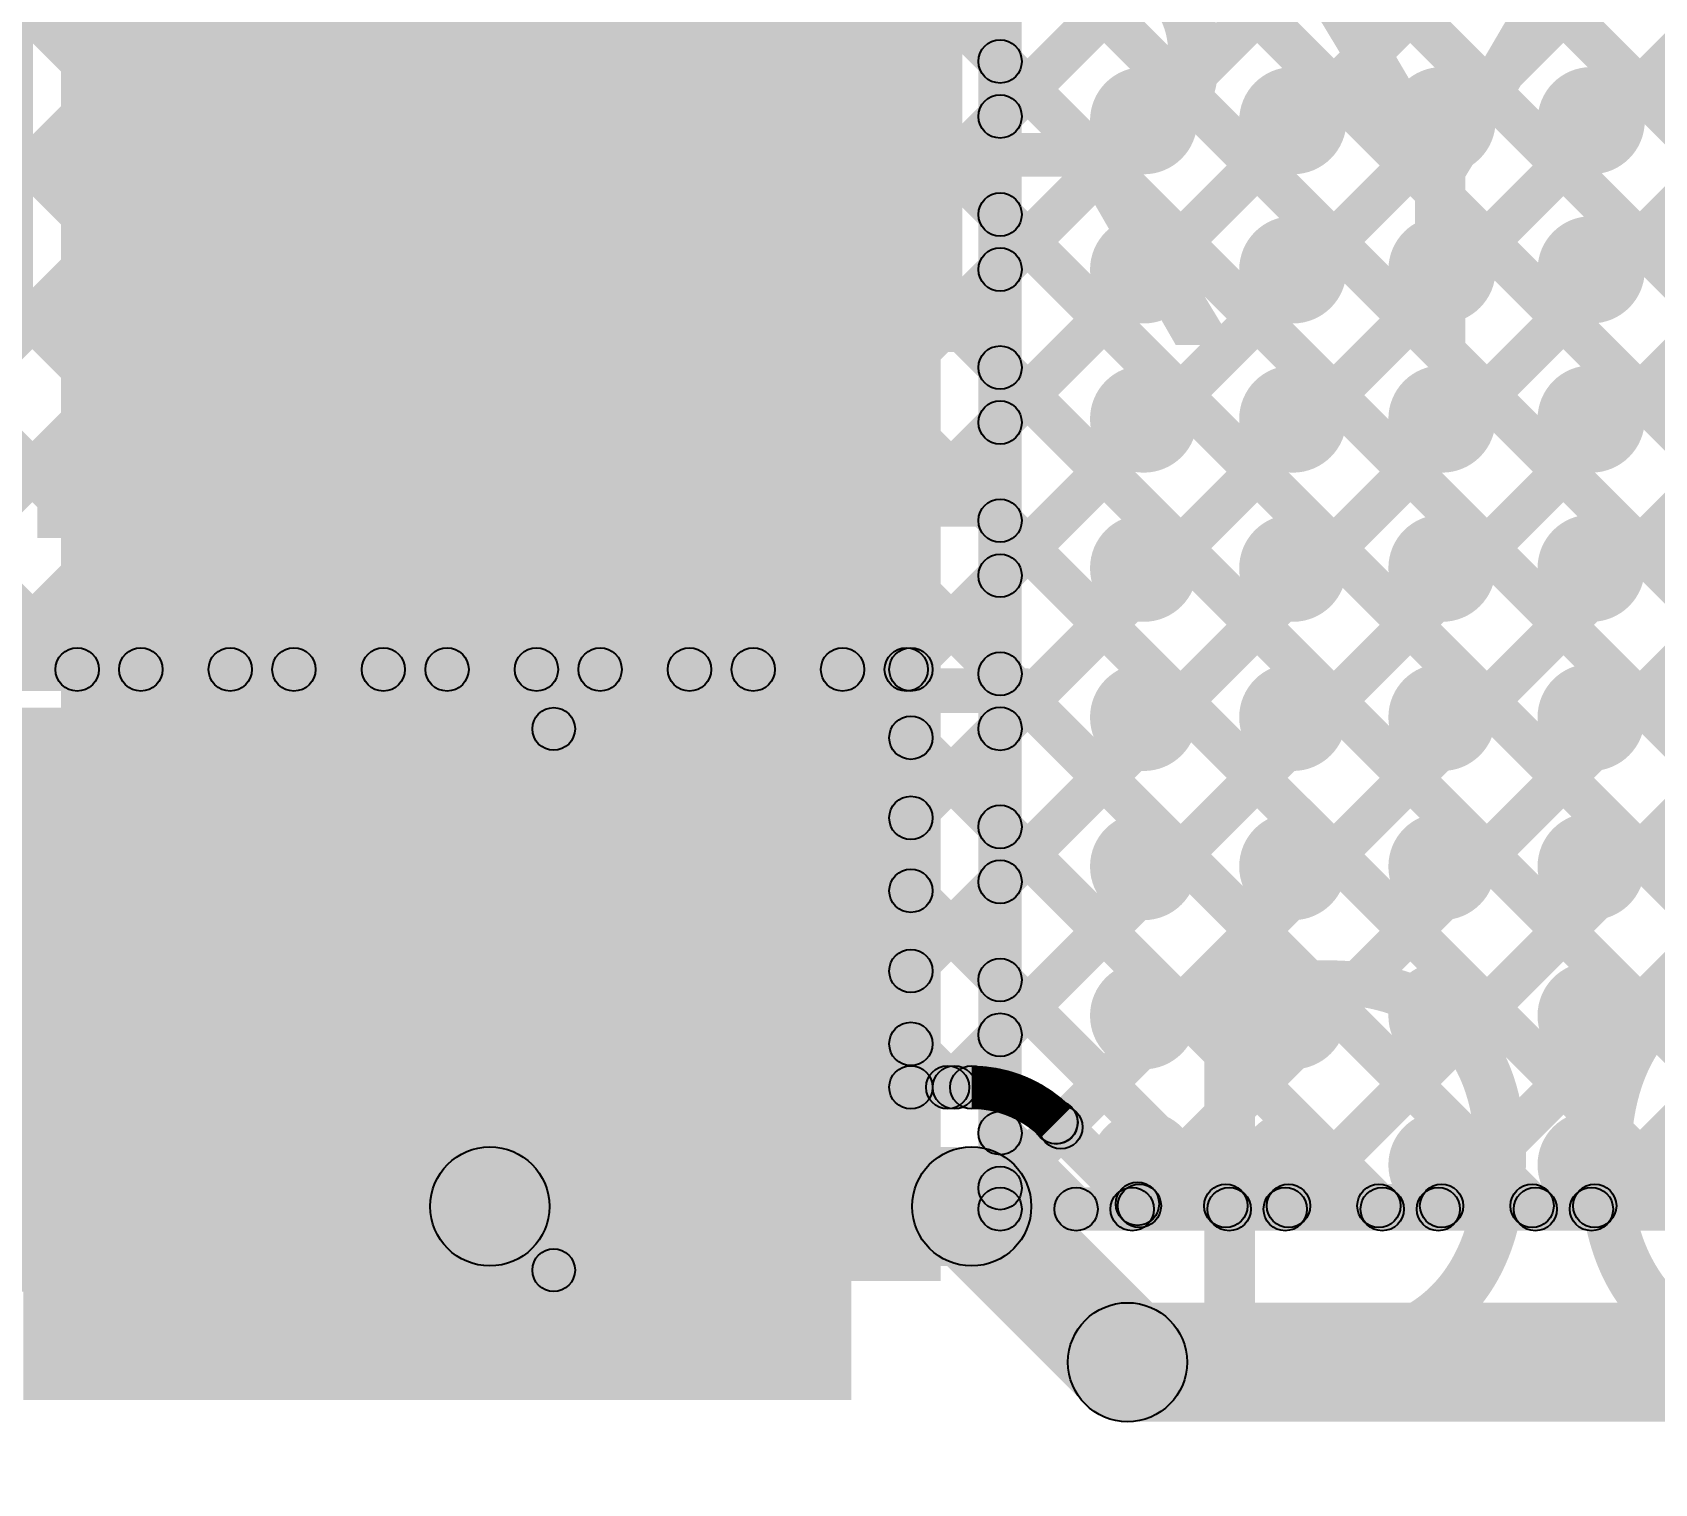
# Model space of a CAD drawing. Header units: millimetres. Extents: x -0.28 to 3.03, y -0.05 to 3.12.
# Drawn here: x 0.5597 to 0.8594, y -0.0004 to 0.2677 of the extents above; entities that cross this region are included whole.
import ezdxf

# ---------------------------------------------------------------- set-up
doc = ezdxf.new("R2010")
doc.units = ezdxf.units.MM
doc.header["$MEASUREMENT"] = 0
for name, color, linetype in [('BottomLayer', 5, 'Continuous'), ('BottomSolder', 6, 'Continuous'), ('PadHoleLayer', 156, 'Continuous'), ('TopLayer', 1, 'Continuous'), ('TopOverlay', 2, 'Continuous'), ('TopSolder', 216, 'Continuous'), ('ViaHoleLayer', 16, 'Continuous')]:
    doc.layers.add(name, color=color, linetype=linetype)

# ---------------------------------------------------------------- blocks, each defined once
blk = doc.blocks.new('HDR1X2_72')
at = {"layer": 'BottomLayer'}
blk.add_hatch(color=5, dxfattribs=at).paths.add_polyline_path([(-0.04921, 0.04921), (0.04921, 0.04921), (0.04921, -0.04921), (-0.04921, -0.04921)])
h = blk.add_hatch(color=5, dxfattribs=at)
edge = h.paths.add_edge_path()
edge.add_arc((0.1, -0.00591), 0.04331, 180, 360)
edge.add_line((0.14331, -0.00591), (0.14331, 0.00591))
edge.add_arc((0.1, 0.00591), 0.04331, 0, 180)
edge.add_line((0.05669, 0.00591), (0.05669, -0.00591))
at = {"layer": 'BottomSolder'}
blk.add_hatch(color=6, dxfattribs=at).paths.add_polyline_path([(-0.05321, 0.05321), (0.05321, 0.05321), (0.05321, -0.05321), (-0.05321, -0.05321)])
h = blk.add_hatch(color=6, dxfattribs=at)
edge = h.paths.add_edge_path()
edge.add_arc((0.1, -0.00591), 0.04731, 180, 360)
edge.add_line((0.14731, -0.00591), (0.14731, 0.00591))
edge.add_arc((0.1, 0.00591), 0.04731, 0, 180)
edge.add_line((0.05269, 0.00591), (0.05269, -0.00591))
at = {"layer": 'PadHoleLayer'}
h = blk.add_hatch(color=156, dxfattribs=at)
edge = h.paths.add_edge_path()
edge.add_arc((0, 0), 0.03937, 0, 360)
h = blk.add_hatch(color=156, dxfattribs=at)
edge = h.paths.add_edge_path()
edge.add_arc((0.1, 0), 0.03937, 0, 360)
at = {"layer": 'TopLayer'}
blk.add_hatch(color=1, dxfattribs=at).paths.add_polyline_path([(-0.04921, 0.04921), (0.04921, 0.04921), (0.04921, -0.04921), (-0.04921, -0.04921)])
h = blk.add_hatch(color=1, dxfattribs=at)
edge = h.paths.add_edge_path()
edge.add_arc((0.1, -0.00591), 0.04331, 180, 360)
edge.add_line((0.14331, -0.00591), (0.14331, 0.00591))
edge.add_arc((0.1, 0.00591), 0.04331, 0, 180)
edge.add_line((0.05669, 0.00591), (0.05669, -0.00591))
at = {"layer": 'TopOverlay'}
h = blk.add_hatch(color=2, dxfattribs=at)
edge = h.paths.add_edge_path()
edge.add_arc((-0.05, 0.05), 0.00394, 0, 360)
h = blk.add_hatch(color=2, dxfattribs=at)
edge = h.paths.add_edge_path()
edge.add_arc((-0.05, 0.05), 0.00394, 0, 360)
for points in [[(0.15, 0.05394), (0.15, 0.04606), (-0.05, 0.04606), (-0.05, 0.05394)], [(-0.05394, 0.05), (-0.04606, 0.05), (-0.04606, -0.05), (-0.05394, -0.05)], [(0.14606, 0.05), (0.15394, 0.05), (0.15394, -0.05), (0.14606, -0.05)], [(0.15, -0.04606), (0.15, -0.05394), (-0.05, -0.05394), (-0.05, -0.04606)]]:
    blk.add_hatch(color=2, dxfattribs=at).paths.add_polyline_path(points)
h = blk.add_hatch(color=2, dxfattribs=at)
edge = h.paths.add_edge_path()
edge.add_arc((0.15, 0.05), 0.00394, 0, 360)
h = blk.add_hatch(color=2, dxfattribs=at)
edge = h.paths.add_edge_path()
edge.add_arc((0.15, 0.05), 0.00394, 0, 360)
h = blk.add_hatch(color=2, dxfattribs=at)
edge = h.paths.add_edge_path()
edge.add_arc((-0.05, -0.05), 0.00394, 0, 360)
h = blk.add_hatch(color=2, dxfattribs=at)
edge = h.paths.add_edge_path()
edge.add_arc((-0.05, -0.05), 0.00394, 0, 360)
h = blk.add_hatch(color=2, dxfattribs=at)
edge = h.paths.add_edge_path()
edge.add_arc((0.15, -0.05), 0.00394, 0, 360)
h = blk.add_hatch(color=2, dxfattribs=at)
edge = h.paths.add_edge_path()
edge.add_arc((0.15, -0.05), 0.00394, 0, 360)
at = {"layer": 'TopSolder'}
blk.add_hatch(color=216, dxfattribs=at).paths.add_polyline_path([(-0.05321, 0.05321), (0.05321, 0.05321), (0.05321, -0.05321), (-0.05321, -0.05321)])
h = blk.add_hatch(color=216, dxfattribs=at)
edge = h.paths.add_edge_path()
edge.add_arc((0.1, -0.00591), 0.04731, 180, 360)
edge.add_line((0.14731, -0.00591), (0.14731, 0.00591))
edge.add_arc((0.1, 0.00591), 0.04731, 0, 180)
edge.add_line((0.05269, 0.00591), (0.05269, -0.00591))
at = {"layer": 'TopOverlay'}
for centre in [(-0.05, 0.05), (-0.05, 0.05), (0.15, 0.05), (0.15, 0.05), (-0.05, -0.05), (-0.05, -0.05), (0.15, -0.05), (0.15, -0.05)]:
    blk.add_circle(centre, 0.00394, dxfattribs=at)

msp = doc.modelspace()

# ---------------------------------------------------------------- hatches: boundary and pattern name
at = {"layer": 'BottomLayer'}
for points in [[(0.22848, 0.56867), (0.23414, 0.57433), (0.65564, 0.15283), (0.64998, 0.14717)], [(0.25677, 0.56867), (0.26242, 0.57433), (0.68392, 0.15283), (0.67827, 0.14717)], [(0.28505, 0.56867), (0.29071, 0.57433), (0.71221, 0.15283), (0.70655, 0.14717)], [(0.31334, 0.56867), (0.31899, 0.57433), (0.83959, 0.05373), (0.83393, 0.04808)], [(0.34204, 0.04808), (0.33638, 0.05373), (0.85698, 0.57433), (0.86264, 0.56867)], [(0.34162, 0.56867), (0.34728, 0.57433), (0.86787, 0.05373), (0.86221, 0.04808)], [(0.37033, 0.04808), (0.36467, 0.05373), (0.88526, 0.57433), (0.89092, 0.56867)], [(0.3699, 0.56867), (0.37556, 0.57433), (0.89616, 0.05373), (0.8905, 0.04808)], [(0.39861, 0.04808), (0.39295, 0.05373), (0.91355, 0.57433), (0.91921, 0.56867)], [(0.39819, 0.56867), (0.40385, 0.57433), (0.92444, 0.05373), (0.91878, 0.04808)], [(0.42647, 0.56867), (0.43213, 0.57433), (0.95272, 0.05373), (0.94707, 0.04808)], [(0.45476, 0.56867), (0.46041, 0.57433), (0.98101, 0.05373), (0.97535, 0.04808)], [(0.48304, 0.56867), (0.4887, 0.57433), (1.00929, 0.05373), (1.00364, 0.04808)], [(0.51133, 0.56867), (0.51698, 0.57433), (1.03758, 0.05373), (1.03192, 0.04808)], [(0.53961, 0.56867), (0.54527, 0.57433), (1.06586, 0.05373), (1.0602, 0.04808)], [(0.20905, 0.55982), (0.21471, 0.56547), (0.62736, 0.15283), (0.6217, 0.14717)], [(0.19491, 0.54568), (0.20057, 0.55133), (0.59907, 0.15283), (0.59341, 0.14717)], [(0.18167, 0.53063), (0.18733, 0.53629), (0.57079, 0.15283), (0.56513, 0.14717)], [(0.42689, 0.04808), (0.42124, 0.05373), (0.87568, 0.50817), (0.88133, 0.50251)], [(0.55427, 0.14717), (0.54862, 0.15283), (0.87568, 0.47989), (0.88133, 0.47423)], [(0.72483, 0.09145), (0.71917, 0.09711), (1.08289, 0.46083), (1.08855, 0.45517)], [(0.73162, 0.06996), (0.72596, 0.07562), (1.11118, 0.46083), (1.11683, 0.45517)], [(0.75254, 0.06259), (0.74688, 0.06825), (1.13946, 0.46083), (1.14512, 0.45517)], [(0.76668, 0.04845), (0.76102, 0.05411), (1.16774, 0.46083), (1.1734, 0.45517)], [(0.79459, 0.04808), (0.78893, 0.05373), (1.19603, 0.46083), (1.20169, 0.45517)], [(0.82287, 0.04808), (0.81722, 0.05373), (1.22431, 0.46083), (1.22997, 0.45517)], [(0.85116, 0.04808), (0.8455, 0.05373), (1.2526, 0.46083), (1.25825, 0.45517)], [(0.58256, 0.14717), (0.5769, 0.15283), (0.87568, 0.4516), (0.88133, 0.44595)], [(0.6957, 0.14717), (0.69004, 0.15283), (0.98567, 0.44846), (0.99132, 0.4428)], [(0.72398, 0.14717), (0.71832, 0.15283), (1.00202, 0.43652), (1.00767, 0.43087)], [(0.72483, 0.11974), (0.71917, 0.12539), (1.02835, 0.43457), (1.034, 0.42891)], [(0.61084, 0.14717), (0.60519, 0.15283), (0.88569, 0.43333), (0.89135, 0.42768)], [(0.63913, 0.14717), (0.63347, 0.15283), (0.91397, 0.43333), (0.91963, 0.42768)], [(0.66741, 0.14717), (0.66175, 0.15283), (0.94226, 0.43333), (0.94792, 0.42768)], [(0.547, 0.146), (0.547, 0.154), (0.722, 0.154), (0.722, 0.146)], [(0.726, 0.07279), (0.718, 0.07279), (0.718, 0.15), (0.726, 0.15)], [(0.558, 0.015), (0.711, 0.015), (0.711, 0.139), (0.558, 0.139)], [(0.71917, 0.13455), (0.72483, 0.14021), (0.8113, 0.05373), (0.80565, 0.04808)], [(0.71917, 0.10627), (0.72483, 0.11192), (0.78302, 0.05373), (0.77736, 0.04808)], [(0.71917, 0.07798), (0.72483, 0.08364), (0.73285, 0.07562), (0.7272, 0.06996)], [(0.722, 0.06879), (0.722, 0.07679), (0.73323, 0.07679), (0.73323, 0.06879)], [(0.746, 0.06348), (0.75165, 0.06913), (0.76705, 0.05373), (0.7614, 0.04808)], [(0.64421, 0.03979), (0.64421, 0.06179), (0.73323, 0.06179), (0.73323, 0.03979)], [(0.72545, 0.04301), (0.74101, 0.05857), (0.76979, 0.02978), (0.75424, 0.01422)], [(0.76422, 0.0469), (0.76422, 0.0549), (2.51043, 0.0549), (2.51043, 0.0469)], [(0.76202, 0.011), (0.76202, 0.033), (2.51264, 0.033), (2.51264, 0.011)]]:
    msp.add_hatch(color=5, dxfattribs=at).paths.add_polyline_path(points)
h = msp.add_hatch(color=5, dxfattribs=at)
edge = h.paths.add_edge_path()
edge.add_arc((0.765, 0.25138), 0.00886, 0, 360)
h = msp.add_hatch(color=5, dxfattribs=at)
edge = h.paths.add_edge_path()
edge.add_arc((0.79256, 0.25138), 0.00886, 0, 360)
h = msp.add_hatch(color=5, dxfattribs=at)
edge = h.paths.add_edge_path()
edge.add_arc((0.82012, 0.25138), 0.00886, 0, 360)
h = msp.add_hatch(color=5, dxfattribs=at)
edge = h.paths.add_edge_path()
edge.add_arc((0.84768, 0.25138), 0.00886, 0, 360)
h = msp.add_hatch(color=5, dxfattribs=at)
edge = h.paths.add_edge_path()
edge.add_arc((0.765, 0.22382), 0.00886, 0, 360)
h = msp.add_hatch(color=5, dxfattribs=at)
edge = h.paths.add_edge_path()
edge.add_arc((0.79256, 0.22382), 0.00886, 0, 360)
h = msp.add_hatch(color=5, dxfattribs=at)
edge = h.paths.add_edge_path()
edge.add_arc((0.82012, 0.22382), 0.00886, 0, 360)
h = msp.add_hatch(color=5, dxfattribs=at)
edge = h.paths.add_edge_path()
edge.add_arc((0.84768, 0.22382), 0.00886, 0, 360)
h = msp.add_hatch(color=5, dxfattribs=at)
edge = h.paths.add_edge_path()
edge.add_arc((0.765, 0.19626), 0.00886, 0, 360)
h = msp.add_hatch(color=5, dxfattribs=at)
edge = h.paths.add_edge_path()
edge.add_arc((0.79256, 0.19626), 0.00886, 0, 360)
h = msp.add_hatch(color=5, dxfattribs=at)
edge = h.paths.add_edge_path()
edge.add_arc((0.82012, 0.19626), 0.00886, 0, 360)
h = msp.add_hatch(color=5, dxfattribs=at)
edge = h.paths.add_edge_path()
edge.add_arc((0.84768, 0.19626), 0.00886, 0, 360)
h = msp.add_hatch(color=5, dxfattribs=at)
edge = h.paths.add_edge_path()
edge.add_arc((0.765, 0.1687), 0.00886, 0, 360)
h = msp.add_hatch(color=5, dxfattribs=at)
edge = h.paths.add_edge_path()
edge.add_arc((0.79256, 0.1687), 0.00886, 0, 360)
h = msp.add_hatch(color=5, dxfattribs=at)
edge = h.paths.add_edge_path()
edge.add_arc((0.82012, 0.1687), 0.00886, 0, 360)
h = msp.add_hatch(color=5, dxfattribs=at)
edge = h.paths.add_edge_path()
edge.add_arc((0.84768, 0.1687), 0.00886, 0, 360)
h = msp.add_hatch(color=5, dxfattribs=at)
edge = h.paths.add_edge_path()
edge.add_arc((0.56796, 0.15), 0.004, 0, 360)
h = msp.add_hatch(color=5, dxfattribs=at)
edge = h.paths.add_edge_path()
edge.add_arc((0.57973, 0.15), 0.004, 0, 360)
h = msp.add_hatch(color=5, dxfattribs=at)
edge = h.paths.add_edge_path()
edge.add_arc((0.59624, 0.15), 0.004, 0, 360)
h = msp.add_hatch(color=5, dxfattribs=at)
edge = h.paths.add_edge_path()
edge.add_arc((0.60801, 0.15), 0.004, 0, 360)
h = msp.add_hatch(color=5, dxfattribs=at)
edge = h.paths.add_edge_path()
edge.add_arc((0.62453, 0.15), 0.004, 0, 360)
h = msp.add_hatch(color=5, dxfattribs=at)
edge = h.paths.add_edge_path()
edge.add_arc((0.6363, 0.15), 0.004, 0, 360)
h = msp.add_hatch(color=5, dxfattribs=at)
edge = h.paths.add_edge_path()
edge.add_arc((0.65281, 0.15), 0.004, 0, 360)
h = msp.add_hatch(color=5, dxfattribs=at)
edge = h.paths.add_edge_path()
edge.add_arc((0.66458, 0.15), 0.004, 0, 360)
h = msp.add_hatch(color=5, dxfattribs=at)
edge = h.paths.add_edge_path()
edge.add_arc((0.6811, 0.15), 0.004, 0, 360)
h = msp.add_hatch(color=5, dxfattribs=at)
edge = h.paths.add_edge_path()
edge.add_arc((0.69287, 0.15), 0.004, 0, 360)
h = msp.add_hatch(color=5, dxfattribs=at)
edge = h.paths.add_edge_path()
edge.add_arc((0.70938, 0.15), 0.004, 0, 360)
h = msp.add_hatch(color=5, dxfattribs=at)
edge = h.paths.add_edge_path()
edge.add_arc((0.72115, 0.15), 0.004, 0, 360)
h = msp.add_hatch(color=5, dxfattribs=at)
edge = h.paths.add_edge_path()
edge.add_arc((0.722, 0.15), 0.004, 0, 360)
h = msp.add_hatch(color=5, dxfattribs=at)
edge = h.paths.add_edge_path()
edge.add_arc((0.722, 0.15), 0.004, 0, 360)
h = msp.add_hatch(color=5, dxfattribs=at)
edge = h.paths.add_edge_path()
edge.add_arc((0.765, 0.14114), 0.00886, 0, 360)
h = msp.add_hatch(color=5, dxfattribs=at)
edge = h.paths.add_edge_path()
edge.add_arc((0.79256, 0.14114), 0.00886, 0, 360)
h = msp.add_hatch(color=5, dxfattribs=at)
edge = h.paths.add_edge_path()
edge.add_arc((0.82012, 0.14114), 0.00886, 0, 360)
h = msp.add_hatch(color=5, dxfattribs=at)
edge = h.paths.add_edge_path()
edge.add_arc((0.84768, 0.14114), 0.00886, 0, 360)
h = msp.add_hatch(color=5, dxfattribs=at)
edge = h.paths.add_edge_path()
edge.add_arc((0.722, 0.13738), 0.004, 0, 360)
h = msp.add_hatch(color=5, dxfattribs=at)
edge = h.paths.add_edge_path()
edge.add_arc((0.722, 0.12256), 0.004, 0, 360)
h = msp.add_hatch(color=5, dxfattribs=at)
edge = h.paths.add_edge_path()
edge.add_arc((0.765, 0.11358), 0.00886, 0, 360)
h = msp.add_hatch(color=5, dxfattribs=at)
edge = h.paths.add_edge_path()
edge.add_arc((0.79256, 0.11358), 0.00886, 0, 360)
h = msp.add_hatch(color=5, dxfattribs=at)
edge = h.paths.add_edge_path()
edge.add_arc((0.82012, 0.11358), 0.00886, 0, 360)
h = msp.add_hatch(color=5, dxfattribs=at)
edge = h.paths.add_edge_path()
edge.add_arc((0.84768, 0.11358), 0.00886, 0, 360)
h = msp.add_hatch(color=5, dxfattribs=at)
edge = h.paths.add_edge_path()
edge.add_arc((0.722, 0.1091), 0.004, 0, 360)
h = msp.add_hatch(color=5, dxfattribs=at)
edge = h.paths.add_edge_path()
edge.add_arc((0.722, 0.09428), 0.004, 0, 360)
h = msp.add_hatch(color=5, dxfattribs=at)
edge = h.paths.add_edge_path()
edge.add_arc((0.765, 0.08602), 0.00886, 0, 360)
h = msp.add_hatch(color=5, dxfattribs=at)
edge = h.paths.add_edge_path()
edge.add_arc((0.79256, 0.08602), 0.00886, 0, 360)
h = msp.add_hatch(color=5, dxfattribs=at)
edge = h.paths.add_edge_path()
edge.add_arc((0.82012, 0.08602), 0.00886, 0, 360)
h = msp.add_hatch(color=5, dxfattribs=at)
edge = h.paths.add_edge_path()
edge.add_arc((0.84768, 0.08602), 0.00886, 0, 360)
h = msp.add_hatch(color=5, dxfattribs=at)
edge = h.paths.add_edge_path()
edge.add_arc((0.722, 0.08081), 0.004, 0, 360)
h = msp.add_hatch(color=5, dxfattribs=at)
edge = h.paths.add_edge_path()
edge.add_arc((0.722, 0.07279), 0.004, 0, 360)
h = msp.add_hatch(color=5, dxfattribs=at)
edge = h.paths.add_edge_path()
edge.add_arc((0.722, 0.07279), 0.004, 0, 360)
h = msp.add_hatch(color=5, dxfattribs=at)
edge = h.paths.add_edge_path()
edge.add_arc((0.72879, 0.07279), 0.004, 0, 360)
h = msp.add_hatch(color=5, dxfattribs=at)
edge = h.paths.add_edge_path()
edge.add_arc((0.73002, 0.07279), 0.004, 0, 360)
h = msp.add_hatch(color=5, dxfattribs=at)
edge = h.paths.add_edge_path()
edge.add_arc((0.73323, 0.07279), 0.004, 0, 360)
h = msp.add_hatch(color=5, dxfattribs=at)
edge = h.paths.add_edge_path()
edge.add_arc((0.73323, 0.07279), 0.004, 0, 360)
h = msp.add_hatch(color=5, dxfattribs=at)
edge = h.paths.add_edge_path()
edge.add_arc((0.73323, 0.07279), 0.004, 0, 360)
h = msp.add_hatch(color=5, dxfattribs=at)
edge = h.paths.add_edge_path()
edge.add_arc((0.74879, 0.06634), 0.004, 0, 360)
h = msp.add_hatch(color=5, dxfattribs=at)
edge = h.paths.add_edge_path()
edge.add_arc((0.74882, 0.0663), 0.004, 0, 360)
h = msp.add_hatch(color=5, dxfattribs=at)
edge = h.paths.add_edge_path()
edge.add_arc((0.74882, 0.0663), 0.004, 0, 360)
h = msp.add_hatch(color=5, dxfattribs=at)
edge = h.paths.add_edge_path()
edge.add_arc((0.74971, 0.06542), 0.004, 0, 360)
h = msp.add_hatch(color=5, dxfattribs=at)
edge = h.paths.add_edge_path()
edge.add_arc((0.765, 0.05846), 0.00886, 0, 360)
h = msp.add_hatch(color=5, dxfattribs=at)
edge = h.paths.add_edge_path()
edge.add_arc((0.79256, 0.05846), 0.00886, 0, 360)
h = msp.add_hatch(color=5, dxfattribs=at)
edge = h.paths.add_edge_path()
edge.add_arc((0.82012, 0.05846), 0.00886, 0, 360)
h = msp.add_hatch(color=5, dxfattribs=at)
edge = h.paths.add_edge_path()
edge.add_arc((0.84768, 0.05846), 0.00886, 0, 360)
h = msp.add_hatch(color=5, dxfattribs=at)
edge = h.paths.add_edge_path()
edge.add_arc((0.64421, 0.05079), 0.011, 0, 360)
h = msp.add_hatch(color=5, dxfattribs=at)
edge = h.paths.add_edge_path()
edge.add_arc((0.73323, 0.05079), 0.011, 0, 360)
h = msp.add_hatch(color=5, dxfattribs=at)
edge = h.paths.add_edge_path()
edge.add_arc((0.73323, 0.05079), 0.011, 0, 360)
h = msp.add_hatch(color=5, dxfattribs=at)
edge = h.paths.add_edge_path()
edge.add_arc((0.76385, 0.05128), 0.004, 0, 360)
h = msp.add_hatch(color=5, dxfattribs=at)
edge = h.paths.add_edge_path()
edge.add_arc((0.76422, 0.0509), 0.004, 0, 360)
h = msp.add_hatch(color=5, dxfattribs=at)
edge = h.paths.add_edge_path()
edge.add_arc((0.76422, 0.0509), 0.004, 0, 360)
h = msp.add_hatch(color=5, dxfattribs=at)
edge = h.paths.add_edge_path()
edge.add_arc((0.78019, 0.0509), 0.004, 0, 360)
h = msp.add_hatch(color=5, dxfattribs=at)
edge = h.paths.add_edge_path()
edge.add_arc((0.79176, 0.0509), 0.004, 0, 360)
h = msp.add_hatch(color=5, dxfattribs=at)
edge = h.paths.add_edge_path()
edge.add_arc((0.80847, 0.0509), 0.004, 0, 360)
h = msp.add_hatch(color=5, dxfattribs=at)
edge = h.paths.add_edge_path()
edge.add_arc((0.82005, 0.0509), 0.004, 0, 360)
h = msp.add_hatch(color=5, dxfattribs=at)
edge = h.paths.add_edge_path()
edge.add_arc((0.83676, 0.0509), 0.004, 0, 360)
h = msp.add_hatch(color=5, dxfattribs=at)
edge = h.paths.add_edge_path()
edge.add_arc((0.84833, 0.0509), 0.004, 0, 360)
h = msp.add_hatch(color=5, dxfattribs=at)
edge = h.paths.add_edge_path()
edge.add_arc((0.76202, 0.022), 0.011, 0, 360)
h = msp.add_hatch(color=5, dxfattribs=at)
edge = h.paths.add_edge_path()
edge.add_arc((0.76202, 0.022), 0.011, 0, 360)
at = {"layer": 'BottomSolder'}
h = msp.add_hatch(color=6, dxfattribs=at)
edge = h.paths.add_edge_path()
edge.add_arc((0.765, 0.25138), 0.00991, 0, 360)
h = msp.add_hatch(color=6, dxfattribs=at)
edge = h.paths.add_edge_path()
edge.add_arc((0.79256, 0.25138), 0.00991, 0, 360)
h = msp.add_hatch(color=6, dxfattribs=at)
edge = h.paths.add_edge_path()
edge.add_arc((0.82012, 0.25138), 0.00991, 0, 360)
h = msp.add_hatch(color=6, dxfattribs=at)
edge = h.paths.add_edge_path()
edge.add_arc((0.84768, 0.25138), 0.00991, 0, 360)
h = msp.add_hatch(color=6, dxfattribs=at)
edge = h.paths.add_edge_path()
edge.add_arc((0.765, 0.22382), 0.00991, 0, 360)
h = msp.add_hatch(color=6, dxfattribs=at)
edge = h.paths.add_edge_path()
edge.add_arc((0.79256, 0.22382), 0.00991, 0, 360)
h = msp.add_hatch(color=6, dxfattribs=at)
edge = h.paths.add_edge_path()
edge.add_arc((0.82012, 0.22382), 0.00991, 0, 360)
h = msp.add_hatch(color=6, dxfattribs=at)
edge = h.paths.add_edge_path()
edge.add_arc((0.84768, 0.22382), 0.00991, 0, 360)
h = msp.add_hatch(color=6, dxfattribs=at)
edge = h.paths.add_edge_path()
edge.add_arc((0.765, 0.19626), 0.00991, 0, 360)
h = msp.add_hatch(color=6, dxfattribs=at)
edge = h.paths.add_edge_path()
edge.add_arc((0.79256, 0.19626), 0.00991, 0, 360)
h = msp.add_hatch(color=6, dxfattribs=at)
edge = h.paths.add_edge_path()
edge.add_arc((0.82012, 0.19626), 0.00991, 0, 360)
h = msp.add_hatch(color=6, dxfattribs=at)
edge = h.paths.add_edge_path()
edge.add_arc((0.84768, 0.19626), 0.00991, 0, 360)
h = msp.add_hatch(color=6, dxfattribs=at)
edge = h.paths.add_edge_path()
edge.add_arc((0.765, 0.1687), 0.00991, 0, 360)
h = msp.add_hatch(color=6, dxfattribs=at)
edge = h.paths.add_edge_path()
edge.add_arc((0.79256, 0.1687), 0.00991, 0, 360)
h = msp.add_hatch(color=6, dxfattribs=at)
edge = h.paths.add_edge_path()
edge.add_arc((0.82012, 0.1687), 0.00991, 0, 360)
h = msp.add_hatch(color=6, dxfattribs=at)
edge = h.paths.add_edge_path()
edge.add_arc((0.84768, 0.1687), 0.00991, 0, 360)
h = msp.add_hatch(color=6, dxfattribs=at)
edge = h.paths.add_edge_path()
edge.add_arc((0.765, 0.14114), 0.00991, 0, 360)
h = msp.add_hatch(color=6, dxfattribs=at)
edge = h.paths.add_edge_path()
edge.add_arc((0.79256, 0.14114), 0.00991, 0, 360)
h = msp.add_hatch(color=6, dxfattribs=at)
edge = h.paths.add_edge_path()
edge.add_arc((0.82012, 0.14114), 0.00991, 0, 360)
h = msp.add_hatch(color=6, dxfattribs=at)
edge = h.paths.add_edge_path()
edge.add_arc((0.84768, 0.14114), 0.00991, 0, 360)
h = msp.add_hatch(color=6, dxfattribs=at)
edge = h.paths.add_edge_path()
edge.add_arc((0.765, 0.11358), 0.00991, 0, 360)
h = msp.add_hatch(color=6, dxfattribs=at)
edge = h.paths.add_edge_path()
edge.add_arc((0.79256, 0.11358), 0.00991, 0, 360)
h = msp.add_hatch(color=6, dxfattribs=at)
edge = h.paths.add_edge_path()
edge.add_arc((0.82012, 0.11358), 0.00991, 0, 360)
h = msp.add_hatch(color=6, dxfattribs=at)
edge = h.paths.add_edge_path()
edge.add_arc((0.84768, 0.11358), 0.00991, 0, 360)
h = msp.add_hatch(color=6, dxfattribs=at)
edge = h.paths.add_edge_path()
edge.add_arc((0.765, 0.08602), 0.00991, 0, 360)
h = msp.add_hatch(color=6, dxfattribs=at)
edge = h.paths.add_edge_path()
edge.add_arc((0.79256, 0.08602), 0.00991, 0, 360)
h = msp.add_hatch(color=6, dxfattribs=at)
edge = h.paths.add_edge_path()
edge.add_arc((0.82012, 0.08602), 0.00991, 0, 360)
h = msp.add_hatch(color=6, dxfattribs=at)
edge = h.paths.add_edge_path()
edge.add_arc((0.84768, 0.08602), 0.00991, 0, 360)
h = msp.add_hatch(color=6, dxfattribs=at)
edge = h.paths.add_edge_path()
edge.add_arc((0.765, 0.05846), 0.00991, 0, 360)
h = msp.add_hatch(color=6, dxfattribs=at)
edge = h.paths.add_edge_path()
edge.add_arc((0.79256, 0.05846), 0.00991, 0, 360)
h = msp.add_hatch(color=6, dxfattribs=at)
edge = h.paths.add_edge_path()
edge.add_arc((0.82012, 0.05846), 0.00991, 0, 360)
h = msp.add_hatch(color=6, dxfattribs=at)
edge = h.paths.add_edge_path()
edge.add_arc((0.84768, 0.05846), 0.00991, 0, 360)
at = {"layer": 'TopLayer'}
for points in [[(0.7413, 0.07964), (0.73564, 0.0853), (1.19718, 0.54683), (1.20283, 0.54117)], [(0.7413, 0.05136), (0.73564, 0.05701), (1.22546, 0.54683), (1.23112, 0.54117)], [(0.7413, 0.10792), (0.73564, 0.11358), (1.16889, 0.54683), (1.17455, 0.54117)], [(0.7657, 0.04747), (0.76004, 0.05313), (1.25374, 0.54683), (1.2594, 0.54117)], [(0.79398, 0.04747), (0.78833, 0.05313), (1.28203, 0.54683), (1.28769, 0.54117)], [(0.82227, 0.04747), (0.81661, 0.05313), (1.28693, 0.52344), (1.29259, 0.51779)], [(0.74247, 0.0503), (0.73447, 0.0503), (0.73447, 0.502), (0.74247, 0.502)], [(0.85055, 0.04747), (0.8449, 0.05313), (1.28643, 0.49466), (1.29209, 0.48901)], [(0.565, 0.037), (0.72747, 0.037), (0.72747, 0.491), (0.565, 0.491)], [(0.7413, 0.19278), (0.73564, 0.19843), (0.98567, 0.44846), (0.99132, 0.4428)], [(0.7413, 0.16449), (0.73564, 0.17015), (1.00202, 0.43652), (1.00767, 0.43087)], [(0.7413, 0.13621), (0.73564, 0.14187), (1.02835, 0.43457), (1.034, 0.42891)], [(0.7413, 0.24935), (0.73564, 0.255), (0.91397, 0.43333), (0.91963, 0.42768)], [(0.7413, 0.22106), (0.73564, 0.22672), (0.94226, 0.43333), (0.94792, 0.42768)], [(0.73564, 0.37264), (0.7413, 0.37829), (1.06647, 0.05313), (1.06081, 0.04747)], [(0.73564, 0.34435), (0.7413, 0.35001), (1.03818, 0.05313), (1.03253, 0.04747)], [(0.73564, 0.31607), (0.7413, 0.32173), (1.0099, 0.05313), (1.00424, 0.04747)], [(0.73564, 0.28778), (0.7413, 0.29344), (0.98161, 0.05313), (0.97596, 0.04747)], [(0.73564, 0.2595), (0.7413, 0.26516), (0.95333, 0.05313), (0.94767, 0.04747)], [(0.73564, 0.23122), (0.7413, 0.23687), (0.92505, 0.05313), (0.91939, 0.04747)], [(0.73564, 0.20293), (0.7413, 0.20859), (0.89676, 0.05313), (0.8911, 0.04747)], [(0.73564, 0.17465), (0.7413, 0.1803), (0.86848, 0.05313), (0.86282, 0.04747)], [(0.73564, 0.14636), (0.7413, 0.15202), (0.84019, 0.05313), (0.83454, 0.04747)], [(0.73564, 0.11808), (0.7413, 0.12374), (0.81191, 0.05313), (0.80625, 0.04747)], [(0.73564, 0.08979), (0.7413, 0.09545), (0.78362, 0.05313), (0.77797, 0.04747)], [(0.73564, 0.06151), (0.7413, 0.06717), (0.75534, 0.05313), (0.74968, 0.04747)], [(0.73847, 0.0463), (0.73847, 0.0543), (2.70902, 0.0543), (2.70902, 0.0463)]]:
    msp.add_hatch(color=1, dxfattribs=at).paths.add_polyline_path(points)
h = msp.add_hatch(color=1, dxfattribs=at)
edge = h.paths.add_edge_path()
edge.add_arc((0.73847, 0.26233), 0.004, 0, 360)
h = msp.add_hatch(color=1, dxfattribs=at)
edge = h.paths.add_edge_path()
edge.add_arc((0.765, 0.25138), 0.00886, 0, 360)
h = msp.add_hatch(color=1, dxfattribs=at)
edge = h.paths.add_edge_path()
edge.add_arc((0.79256, 0.25138), 0.00886, 0, 360)
h = msp.add_hatch(color=1, dxfattribs=at)
edge = h.paths.add_edge_path()
edge.add_arc((0.82012, 0.25138), 0.00886, 0, 360)
h = msp.add_hatch(color=1, dxfattribs=at)
edge = h.paths.add_edge_path()
edge.add_arc((0.84768, 0.25138), 0.00886, 0, 360)
h = msp.add_hatch(color=1, dxfattribs=at)
edge = h.paths.add_edge_path()
edge.add_arc((0.73847, 0.25217), 0.004, 0, 360)
h = msp.add_hatch(color=1, dxfattribs=at)
edge = h.paths.add_edge_path()
edge.add_arc((0.73847, 0.23404), 0.004, 0, 360)
h = msp.add_hatch(color=1, dxfattribs=at)
edge = h.paths.add_edge_path()
edge.add_arc((0.765, 0.22382), 0.00886, 0, 360)
h = msp.add_hatch(color=1, dxfattribs=at)
edge = h.paths.add_edge_path()
edge.add_arc((0.79256, 0.22382), 0.00886, 0, 360)
h = msp.add_hatch(color=1, dxfattribs=at)
edge = h.paths.add_edge_path()
edge.add_arc((0.82012, 0.22382), 0.00886, 0, 360)
h = msp.add_hatch(color=1, dxfattribs=at)
edge = h.paths.add_edge_path()
edge.add_arc((0.84768, 0.22382), 0.00886, 0, 360)
h = msp.add_hatch(color=1, dxfattribs=at)
edge = h.paths.add_edge_path()
edge.add_arc((0.73847, 0.22389), 0.004, 0, 360)
h = msp.add_hatch(color=1, dxfattribs=at)
edge = h.paths.add_edge_path()
edge.add_arc((0.73847, 0.20576), 0.004, 0, 360)
h = msp.add_hatch(color=1, dxfattribs=at)
edge = h.paths.add_edge_path()
edge.add_arc((0.765, 0.19626), 0.00886, 0, 360)
h = msp.add_hatch(color=1, dxfattribs=at)
edge = h.paths.add_edge_path()
edge.add_arc((0.79256, 0.19626), 0.00886, 0, 360)
h = msp.add_hatch(color=1, dxfattribs=at)
edge = h.paths.add_edge_path()
edge.add_arc((0.82012, 0.19626), 0.00886, 0, 360)
h = msp.add_hatch(color=1, dxfattribs=at)
edge = h.paths.add_edge_path()
edge.add_arc((0.84768, 0.19626), 0.00886, 0, 360)
h = msp.add_hatch(color=1, dxfattribs=at)
edge = h.paths.add_edge_path()
edge.add_arc((0.73847, 0.19561), 0.004, 0, 360)
h = msp.add_hatch(color=1, dxfattribs=at)
edge = h.paths.add_edge_path()
edge.add_arc((0.73847, 0.17748), 0.004, 0, 360)
h = msp.add_hatch(color=1, dxfattribs=at)
edge = h.paths.add_edge_path()
edge.add_arc((0.765, 0.1687), 0.00886, 0, 360)
h = msp.add_hatch(color=1, dxfattribs=at)
edge = h.paths.add_edge_path()
edge.add_arc((0.79256, 0.1687), 0.00886, 0, 360)
h = msp.add_hatch(color=1, dxfattribs=at)
edge = h.paths.add_edge_path()
edge.add_arc((0.82012, 0.1687), 0.00886, 0, 360)
h = msp.add_hatch(color=1, dxfattribs=at)
edge = h.paths.add_edge_path()
edge.add_arc((0.84768, 0.1687), 0.00886, 0, 360)
h = msp.add_hatch(color=1, dxfattribs=at)
edge = h.paths.add_edge_path()
edge.add_arc((0.73847, 0.16732), 0.004, 0, 360)
h = msp.add_hatch(color=1, dxfattribs=at)
edge = h.paths.add_edge_path()
edge.add_arc((0.73847, 0.14919), 0.004, 0, 360)
h = msp.add_hatch(color=1, dxfattribs=at)
edge = h.paths.add_edge_path()
edge.add_arc((0.765, 0.14114), 0.00886, 0, 360)
h = msp.add_hatch(color=1, dxfattribs=at)
edge = h.paths.add_edge_path()
edge.add_arc((0.79256, 0.14114), 0.00886, 0, 360)
h = msp.add_hatch(color=1, dxfattribs=at)
edge = h.paths.add_edge_path()
edge.add_arc((0.82012, 0.14114), 0.00886, 0, 360)
h = msp.add_hatch(color=1, dxfattribs=at)
edge = h.paths.add_edge_path()
edge.add_arc((0.84768, 0.14114), 0.00886, 0, 360)
h = msp.add_hatch(color=1, dxfattribs=at)
edge = h.paths.add_edge_path()
edge.add_arc((0.73847, 0.13904), 0.004, 0, 360)
h = msp.add_hatch(color=1, dxfattribs=at)
edge = h.paths.add_edge_path()
edge.add_arc((0.73847, 0.12091), 0.004, 0, 360)
h = msp.add_hatch(color=1, dxfattribs=at)
edge = h.paths.add_edge_path()
edge.add_arc((0.765, 0.11358), 0.00886, 0, 360)
h = msp.add_hatch(color=1, dxfattribs=at)
edge = h.paths.add_edge_path()
edge.add_arc((0.79256, 0.11358), 0.00886, 0, 360)
h = msp.add_hatch(color=1, dxfattribs=at)
edge = h.paths.add_edge_path()
edge.add_arc((0.82012, 0.11358), 0.00886, 0, 360)
h = msp.add_hatch(color=1, dxfattribs=at)
edge = h.paths.add_edge_path()
edge.add_arc((0.84768, 0.11358), 0.00886, 0, 360)
h = msp.add_hatch(color=1, dxfattribs=at)
edge = h.paths.add_edge_path()
edge.add_arc((0.73847, 0.11075), 0.004, 0, 360)
h = msp.add_hatch(color=1, dxfattribs=at)
edge = h.paths.add_edge_path()
edge.add_arc((0.73847, 0.09262), 0.004, 0, 360)
h = msp.add_hatch(color=1, dxfattribs=at)
edge = h.paths.add_edge_path()
edge.add_arc((0.765, 0.08602), 0.00886, 0, 360)
h = msp.add_hatch(color=1, dxfattribs=at)
edge = h.paths.add_edge_path()
edge.add_arc((0.79256, 0.08602), 0.00886, 0, 360)
h = msp.add_hatch(color=1, dxfattribs=at)
edge = h.paths.add_edge_path()
edge.add_arc((0.82012, 0.08602), 0.00886, 0, 360)
h = msp.add_hatch(color=1, dxfattribs=at)
edge = h.paths.add_edge_path()
edge.add_arc((0.84768, 0.08602), 0.00886, 0, 360)
h = msp.add_hatch(color=1, dxfattribs=at)
edge = h.paths.add_edge_path()
edge.add_arc((0.73847, 0.08247), 0.004, 0, 360)
h = msp.add_hatch(color=1, dxfattribs=at)
edge = h.paths.add_edge_path()
edge.add_arc((0.73847, 0.06434), 0.004, 0, 360)
h = msp.add_hatch(color=1, dxfattribs=at)
edge = h.paths.add_edge_path()
edge.add_arc((0.765, 0.05846), 0.00886, 0, 360)
h = msp.add_hatch(color=1, dxfattribs=at)
edge = h.paths.add_edge_path()
edge.add_arc((0.79256, 0.05846), 0.00886, 0, 360)
h = msp.add_hatch(color=1, dxfattribs=at)
edge = h.paths.add_edge_path()
edge.add_arc((0.82012, 0.05846), 0.00886, 0, 360)
h = msp.add_hatch(color=1, dxfattribs=at)
edge = h.paths.add_edge_path()
edge.add_arc((0.84768, 0.05846), 0.00886, 0, 360)
h = msp.add_hatch(color=1, dxfattribs=at)
edge = h.paths.add_edge_path()
edge.add_arc((0.73847, 0.05418), 0.004, 0, 360)
h = msp.add_hatch(color=1, dxfattribs=at)
edge = h.paths.add_edge_path()
edge.add_arc((0.73847, 0.0503), 0.004, 0, 360)
h = msp.add_hatch(color=1, dxfattribs=at)
edge = h.paths.add_edge_path()
edge.add_arc((0.73847, 0.0503), 0.004, 0, 360)
h = msp.add_hatch(color=1, dxfattribs=at)
edge = h.paths.add_edge_path()
edge.add_arc((0.75251, 0.0503), 0.004, 0, 360)
h = msp.add_hatch(color=1, dxfattribs=at)
edge = h.paths.add_edge_path()
edge.add_arc((0.76287, 0.0503), 0.004, 0, 360)
h = msp.add_hatch(color=1, dxfattribs=at)
edge = h.paths.add_edge_path()
edge.add_arc((0.7808, 0.0503), 0.004, 0, 360)
h = msp.add_hatch(color=1, dxfattribs=at)
edge = h.paths.add_edge_path()
edge.add_arc((0.79116, 0.0503), 0.004, 0, 360)
h = msp.add_hatch(color=1, dxfattribs=at)
edge = h.paths.add_edge_path()
edge.add_arc((0.80908, 0.0503), 0.004, 0, 360)
h = msp.add_hatch(color=1, dxfattribs=at)
edge = h.paths.add_edge_path()
edge.add_arc((0.81944, 0.0503), 0.004, 0, 360)
h = msp.add_hatch(color=1, dxfattribs=at)
edge = h.paths.add_edge_path()
edge.add_arc((0.83736, 0.0503), 0.004, 0, 360)
h = msp.add_hatch(color=1, dxfattribs=at)
edge = h.paths.add_edge_path()
edge.add_arc((0.84772, 0.0503), 0.004, 0, 360)
at = {"layer": 'TopSolder'}
h = msp.add_hatch(color=216, dxfattribs=at)
edge = h.paths.add_edge_path()
edge.add_arc((0.765, 0.25138), 0.00991, 0, 360)
h = msp.add_hatch(color=216, dxfattribs=at)
edge = h.paths.add_edge_path()
edge.add_arc((0.79256, 0.25138), 0.00991, 0, 360)
h = msp.add_hatch(color=216, dxfattribs=at)
edge = h.paths.add_edge_path()
edge.add_arc((0.82012, 0.25138), 0.00991, 0, 360)
h = msp.add_hatch(color=216, dxfattribs=at)
edge = h.paths.add_edge_path()
edge.add_arc((0.84768, 0.25138), 0.00991, 0, 360)
h = msp.add_hatch(color=216, dxfattribs=at)
edge = h.paths.add_edge_path()
edge.add_arc((0.765, 0.22382), 0.00991, 0, 360)
h = msp.add_hatch(color=216, dxfattribs=at)
edge = h.paths.add_edge_path()
edge.add_arc((0.79256, 0.22382), 0.00991, 0, 360)
h = msp.add_hatch(color=216, dxfattribs=at)
edge = h.paths.add_edge_path()
edge.add_arc((0.82012, 0.22382), 0.00991, 0, 360)
h = msp.add_hatch(color=216, dxfattribs=at)
edge = h.paths.add_edge_path()
edge.add_arc((0.84768, 0.22382), 0.00991, 0, 360)
h = msp.add_hatch(color=216, dxfattribs=at)
edge = h.paths.add_edge_path()
edge.add_arc((0.765, 0.19626), 0.00991, 0, 360)
h = msp.add_hatch(color=216, dxfattribs=at)
edge = h.paths.add_edge_path()
edge.add_arc((0.79256, 0.19626), 0.00991, 0, 360)
h = msp.add_hatch(color=216, dxfattribs=at)
edge = h.paths.add_edge_path()
edge.add_arc((0.82012, 0.19626), 0.00991, 0, 360)
h = msp.add_hatch(color=216, dxfattribs=at)
edge = h.paths.add_edge_path()
edge.add_arc((0.84768, 0.19626), 0.00991, 0, 360)
h = msp.add_hatch(color=216, dxfattribs=at)
edge = h.paths.add_edge_path()
edge.add_arc((0.765, 0.1687), 0.00991, 0, 360)
h = msp.add_hatch(color=216, dxfattribs=at)
edge = h.paths.add_edge_path()
edge.add_arc((0.79256, 0.1687), 0.00991, 0, 360)
h = msp.add_hatch(color=216, dxfattribs=at)
edge = h.paths.add_edge_path()
edge.add_arc((0.82012, 0.1687), 0.00991, 0, 360)
h = msp.add_hatch(color=216, dxfattribs=at)
edge = h.paths.add_edge_path()
edge.add_arc((0.84768, 0.1687), 0.00991, 0, 360)
h = msp.add_hatch(color=216, dxfattribs=at)
edge = h.paths.add_edge_path()
edge.add_arc((0.765, 0.14114), 0.00991, 0, 360)
h = msp.add_hatch(color=216, dxfattribs=at)
edge = h.paths.add_edge_path()
edge.add_arc((0.79256, 0.14114), 0.00991, 0, 360)
h = msp.add_hatch(color=216, dxfattribs=at)
edge = h.paths.add_edge_path()
edge.add_arc((0.82012, 0.14114), 0.00991, 0, 360)
h = msp.add_hatch(color=216, dxfattribs=at)
edge = h.paths.add_edge_path()
edge.add_arc((0.84768, 0.14114), 0.00991, 0, 360)
h = msp.add_hatch(color=216, dxfattribs=at)
edge = h.paths.add_edge_path()
edge.add_arc((0.765, 0.11358), 0.00991, 0, 360)
h = msp.add_hatch(color=216, dxfattribs=at)
edge = h.paths.add_edge_path()
edge.add_arc((0.79256, 0.11358), 0.00991, 0, 360)
h = msp.add_hatch(color=216, dxfattribs=at)
edge = h.paths.add_edge_path()
edge.add_arc((0.82012, 0.11358), 0.00991, 0, 360)
h = msp.add_hatch(color=216, dxfattribs=at)
edge = h.paths.add_edge_path()
edge.add_arc((0.84768, 0.11358), 0.00991, 0, 360)
h = msp.add_hatch(color=216, dxfattribs=at)
edge = h.paths.add_edge_path()
edge.add_arc((0.765, 0.08602), 0.00991, 0, 360)
h = msp.add_hatch(color=216, dxfattribs=at)
edge = h.paths.add_edge_path()
edge.add_arc((0.79256, 0.08602), 0.00991, 0, 360)
h = msp.add_hatch(color=216, dxfattribs=at)
edge = h.paths.add_edge_path()
edge.add_arc((0.82012, 0.08602), 0.00991, 0, 360)
h = msp.add_hatch(color=216, dxfattribs=at)
edge = h.paths.add_edge_path()
edge.add_arc((0.84768, 0.08602), 0.00991, 0, 360)
h = msp.add_hatch(color=216, dxfattribs=at)
edge = h.paths.add_edge_path()
edge.add_arc((0.765, 0.05846), 0.00991, 0, 360)
h = msp.add_hatch(color=216, dxfattribs=at)
edge = h.paths.add_edge_path()
edge.add_arc((0.79256, 0.05846), 0.00991, 0, 360)
h = msp.add_hatch(color=216, dxfattribs=at)
edge = h.paths.add_edge_path()
edge.add_arc((0.82012, 0.05846), 0.00991, 0, 360)
h = msp.add_hatch(color=216, dxfattribs=at)
edge = h.paths.add_edge_path()
edge.add_arc((0.84768, 0.05846), 0.00991, 0, 360)
at = {"layer": 'ViaHoleLayer'}
h = msp.add_hatch(color=16, dxfattribs=at)
edge = h.paths.add_edge_path()
edge.add_arc((0.765, 0.25138), 0.00591, 0, 360)
h = msp.add_hatch(color=16, dxfattribs=at)
edge = h.paths.add_edge_path()
edge.add_arc((0.79256, 0.25138), 0.00591, 0, 360)
h = msp.add_hatch(color=16, dxfattribs=at)
edge = h.paths.add_edge_path()
edge.add_arc((0.82012, 0.25138), 0.00591, 0, 360)
h = msp.add_hatch(color=16, dxfattribs=at)
edge = h.paths.add_edge_path()
edge.add_arc((0.84768, 0.25138), 0.00591, 0, 360)
h = msp.add_hatch(color=16, dxfattribs=at)
edge = h.paths.add_edge_path()
edge.add_arc((0.765, 0.22382), 0.00591, 0, 360)
h = msp.add_hatch(color=16, dxfattribs=at)
edge = h.paths.add_edge_path()
edge.add_arc((0.79256, 0.22382), 0.00591, 0, 360)
h = msp.add_hatch(color=16, dxfattribs=at)
edge = h.paths.add_edge_path()
edge.add_arc((0.82012, 0.22382), 0.00591, 0, 360)
h = msp.add_hatch(color=16, dxfattribs=at)
edge = h.paths.add_edge_path()
edge.add_arc((0.84768, 0.22382), 0.00591, 0, 360)
h = msp.add_hatch(color=16, dxfattribs=at)
edge = h.paths.add_edge_path()
edge.add_arc((0.765, 0.19626), 0.00591, 0, 360)
h = msp.add_hatch(color=16, dxfattribs=at)
edge = h.paths.add_edge_path()
edge.add_arc((0.79256, 0.19626), 0.00591, 0, 360)
h = msp.add_hatch(color=16, dxfattribs=at)
edge = h.paths.add_edge_path()
edge.add_arc((0.82012, 0.19626), 0.00591, 0, 360)
h = msp.add_hatch(color=16, dxfattribs=at)
edge = h.paths.add_edge_path()
edge.add_arc((0.84768, 0.19626), 0.00591, 0, 360)
h = msp.add_hatch(color=16, dxfattribs=at)
edge = h.paths.add_edge_path()
edge.add_arc((0.765, 0.1687), 0.00591, 0, 360)
h = msp.add_hatch(color=16, dxfattribs=at)
edge = h.paths.add_edge_path()
edge.add_arc((0.79256, 0.1687), 0.00591, 0, 360)
h = msp.add_hatch(color=16, dxfattribs=at)
edge = h.paths.add_edge_path()
edge.add_arc((0.82012, 0.1687), 0.00591, 0, 360)
h = msp.add_hatch(color=16, dxfattribs=at)
edge = h.paths.add_edge_path()
edge.add_arc((0.84768, 0.1687), 0.00591, 0, 360)
h = msp.add_hatch(color=16, dxfattribs=at)
edge = h.paths.add_edge_path()
edge.add_arc((0.765, 0.14114), 0.00591, 0, 360)
h = msp.add_hatch(color=16, dxfattribs=at)
edge = h.paths.add_edge_path()
edge.add_arc((0.79256, 0.14114), 0.00591, 0, 360)
h = msp.add_hatch(color=16, dxfattribs=at)
edge = h.paths.add_edge_path()
edge.add_arc((0.82012, 0.14114), 0.00591, 0, 360)
h = msp.add_hatch(color=16, dxfattribs=at)
edge = h.paths.add_edge_path()
edge.add_arc((0.84768, 0.14114), 0.00591, 0, 360)
h = msp.add_hatch(color=16, dxfattribs=at)
edge = h.paths.add_edge_path()
edge.add_arc((0.765, 0.11358), 0.00591, 0, 360)
h = msp.add_hatch(color=16, dxfattribs=at)
edge = h.paths.add_edge_path()
edge.add_arc((0.79256, 0.11358), 0.00591, 0, 360)
h = msp.add_hatch(color=16, dxfattribs=at)
edge = h.paths.add_edge_path()
edge.add_arc((0.82012, 0.11358), 0.00591, 0, 360)
h = msp.add_hatch(color=16, dxfattribs=at)
edge = h.paths.add_edge_path()
edge.add_arc((0.84768, 0.11358), 0.00591, 0, 360)
h = msp.add_hatch(color=16, dxfattribs=at)
edge = h.paths.add_edge_path()
edge.add_arc((0.765, 0.08602), 0.00591, 0, 360)
h = msp.add_hatch(color=16, dxfattribs=at)
edge = h.paths.add_edge_path()
edge.add_arc((0.79256, 0.08602), 0.00591, 0, 360)
h = msp.add_hatch(color=16, dxfattribs=at)
edge = h.paths.add_edge_path()
edge.add_arc((0.82012, 0.08602), 0.00591, 0, 360)
h = msp.add_hatch(color=16, dxfattribs=at)
edge = h.paths.add_edge_path()
edge.add_arc((0.84768, 0.08602), 0.00591, 0, 360)
h = msp.add_hatch(color=16, dxfattribs=at)
edge = h.paths.add_edge_path()
edge.add_arc((0.765, 0.05846), 0.00591, 0, 360)
h = msp.add_hatch(color=16, dxfattribs=at)
edge = h.paths.add_edge_path()
edge.add_arc((0.79256, 0.05846), 0.00591, 0, 360)
h = msp.add_hatch(color=16, dxfattribs=at)
edge = h.paths.add_edge_path()
edge.add_arc((0.82012, 0.05846), 0.00591, 0, 360)
h = msp.add_hatch(color=16, dxfattribs=at)
edge = h.paths.add_edge_path()
edge.add_arc((0.84768, 0.05846), 0.00591, 0, 360)

# ---------------------------------------------------------------- linework, layer by layer
at = {"layer": 'BottomLayer', "const_width": 0.008}
for points in [[(0.73323, 0.07279, -0.198912), (0.74879, 0.06634)], [(0.73323, 0.07279, -0.199566), (0.74882, 0.0663)]]:
    msp.add_lwpolyline(points, format="xyb", dxfattribs=at)
at = {"layer": 'BottomLayer'}
for centre, radius in [((0.56796, 0.15), 0.004), ((0.57973, 0.15), 0.004), ((0.59624, 0.15), 0.004), ((0.60801, 0.15), 0.004), ((0.62453, 0.15), 0.004), ((0.6363, 0.15), 0.004), ((0.65281, 0.15), 0.004), ((0.66458, 0.15), 0.004), ((0.6811, 0.15), 0.004), ((0.69287, 0.15), 0.004), ((0.70938, 0.15), 0.004), ((0.72115, 0.15), 0.004), ((0.722, 0.15), 0.004), ((0.722, 0.15), 0.004), ((0.722, 0.13738), 0.004), ((0.722, 0.12256), 0.004), ((0.722, 0.1091), 0.004), ((0.722, 0.09428), 0.004), ((0.722, 0.08081), 0.004), ((0.722, 0.07279), 0.004), ((0.722, 0.07279), 0.004), ((0.72879, 0.07279), 0.004), ((0.73002, 0.07279), 0.004), ((0.73323, 0.07279), 0.004), ((0.73323, 0.07279), 0.004), ((0.73323, 0.07279), 0.004), ((0.74879, 0.06634), 0.004), ((0.74882, 0.0663), 0.004), ((0.74882, 0.0663), 0.004), ((0.74971, 0.06542), 0.004), ((0.64421, 0.05079), 0.011), ((0.73323, 0.05079), 0.011), ((0.73323, 0.05079), 0.011), ((0.76385, 0.05128), 0.004), ((0.76422, 0.0509), 0.004), ((0.76422, 0.0509), 0.004), ((0.78019, 0.0509), 0.004), ((0.79176, 0.0509), 0.004), ((0.80847, 0.0509), 0.004), ((0.82005, 0.0509), 0.004), ((0.83676, 0.0509), 0.004), ((0.84833, 0.0509), 0.004), ((0.76202, 0.022), 0.011), ((0.76202, 0.022), 0.011)]:
    msp.add_circle(centre, radius, dxfattribs=at)
at = {"layer": 'TopLayer'}
for centre in [(0.73847, 0.26233), (0.73847, 0.25217), (0.73847, 0.23404), (0.73847, 0.22389), (0.73847, 0.20576), (0.73847, 0.19561), (0.73847, 0.17748), (0.73847, 0.16732), (0.73847, 0.14919), (0.73847, 0.13904), (0.73847, 0.12091), (0.73847, 0.11075), (0.73847, 0.09262), (0.73847, 0.08247), (0.73847, 0.06434), (0.73847, 0.05418), (0.73847, 0.0503), (0.73847, 0.0503), (0.75251, 0.0503), (0.76287, 0.0503), (0.7808, 0.0503), (0.79116, 0.0503), (0.80908, 0.0503), (0.81944, 0.0503), (0.83736, 0.0503), (0.84772, 0.0503)]:
    msp.add_circle(centre, 0.004, dxfattribs=at)

# ---------------------------------------------------------------- block references
at = {"rotation": 180}
msp.add_blockref('HDR1X2_72', (0.606, 0.089), dxfattribs=at)

# ---------------------------------------------------------------- texts
at = {"layer": 'TopOverlay'}
for s, p in [('BATTERY', (0.39073, 0.20992)), ('+VE', (0.55573, 0.14192)), ('DC_POWER', (0.768, 0.02125))]:
    msp.add_text(s, height=0.075, rotation=360, dxfattribs=at).set_placement(p)

doc.saveas('drawing.dxf')
